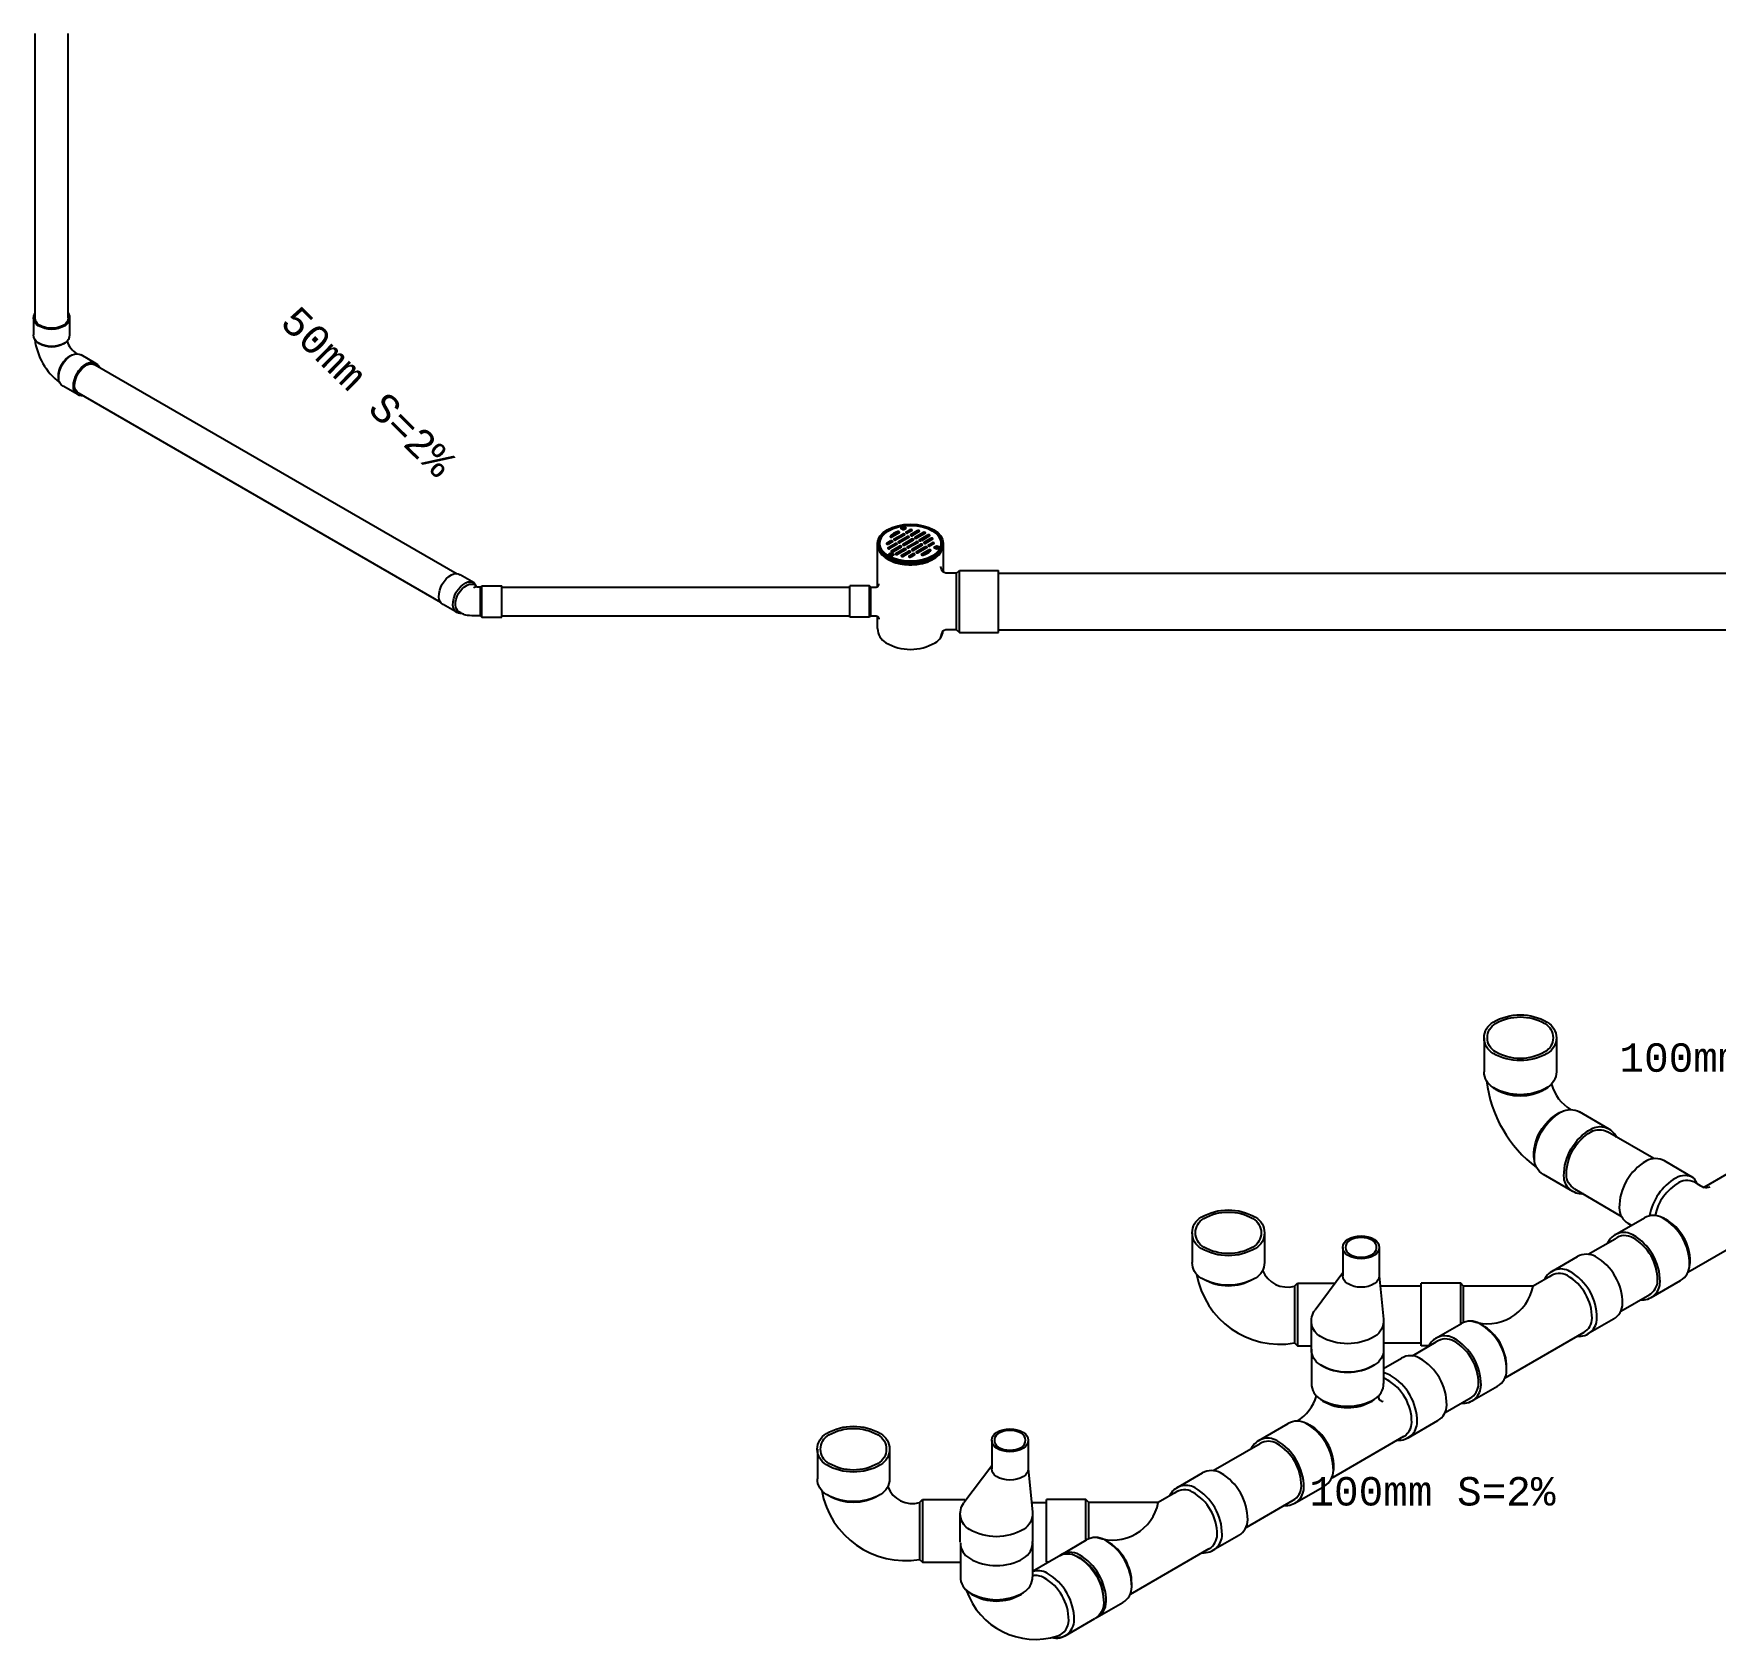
# Model space of a CAD drawing. Header units: millimetres. Extents: x 1309 to 1708, y 884 to 1242.
# Drawn here: x 1549.499 to 1552.456, y 1198.016 to 1200.839 of the extents above; entities that cross this region are included whole.
import ezdxf
from ezdxf.enums import TextEntityAlignment as Align

# ---------------------------------------------------------------- set-up
doc = ezdxf.new("R2010")
doc.units = ezdxf.units.MM
doc.layers.add('IH', color=170, linetype='Continuous')
doc.styles.add('MONOTXT4', font='MONOTXT4.shx')

msp = doc.modelspace()

# ---------------------------------------------------------------- linework, layer by layer
for p, q in [((1549.50173, 1200.33943), (1549.50173, 1200.83943)), ((1549.55929, 1200.33943), (1549.55929, 1200.83943)), ((1549.49885, 1200.33943), (1549.49885, 1200.30952)), ((1549.56217, 1200.33943), (1549.56217, 1200.30952)), ((1549.60837, 1200.2594), (1549.58247, 1200.27435)), ((1549.60693, 1200.25691), (1550.24337, 1199.88973)), ((1549.57671, 1200.20457), (1549.55081, 1200.21952)), ((1549.57815, 1200.20706), (1550.21436, 1199.83948)), ((1550.98286, 1199.86676), (1550.98286, 1199.94433)), ((1550.27362, 1199.87359), (1550.24894, 1199.88784)), ((1551.12176, 1199.89034), (1551.11004, 1199.89034)), ((1551.12176, 1199.89034), (1551.12677, 1199.8953)), ((1551.12176, 1199.79116), (1551.12176, 1199.89034)), ((1551.12677, 1199.7862), (1551.12677, 1199.8953)), ((1551.12677, 1199.8953), (1551.19549, 1199.8953)), ((1551.19549, 1199.7862), (1551.19549, 1199.8953)), ((1551.19549, 1199.89034), (1553.68658, 1199.89034)), ((1550.27362, 1199.87359), (1550.27594, 1199.87022)), ((1550.28465, 1199.86588), (1550.28249, 1199.86588)), ((1550.28465, 1199.86588), (1550.28719, 1199.86839)), ((1550.28465, 1199.81562), (1550.28465, 1199.86588)), ((1550.28719, 1199.81311), (1550.28719, 1199.86839)), ((1550.28719, 1199.86839), (1550.32201, 1199.86839)), ((1550.32201, 1199.81311), (1550.32201, 1199.86839)), ((1550.32201, 1199.86588), (1550.93386, 1199.86588)), ((1550.93386, 1199.81325), (1550.93386, 1199.86825)), ((1550.9685, 1199.86825), (1550.93386, 1199.86825)), ((1550.97103, 1199.86575), (1550.9685, 1199.86825)), ((1550.9685, 1199.81325), (1550.9685, 1199.86825)), ((1550.97103, 1199.86575), (1550.97694, 1199.86575)), ((1550.97103, 1199.81575), (1550.97103, 1199.86575)), ((1550.24346, 1199.82135), (1550.21878, 1199.8356)), ((1550.28465, 1199.81562), (1550.27391, 1199.81562)), ((1550.28465, 1199.81562), (1550.28719, 1199.81311)), ((1550.28719, 1199.81311), (1550.32201, 1199.81311)), ((1550.32201, 1199.81562), (1550.93386, 1199.81562)), ((1550.9685, 1199.81325), (1550.93386, 1199.81325)), ((1550.97103, 1199.81575), (1550.9685, 1199.81325)), ((1550.97103, 1199.81575), (1550.97694, 1199.81575)), ((1550.98286, 1199.79326), (1550.98286, 1199.81474)), ((1551.12176, 1199.79116), (1551.11004, 1199.79116)), ((1551.12176, 1199.79116), (1551.12677, 1199.7862)), ((1551.12677, 1199.7862), (1551.19549, 1199.7862)), ((1551.19549, 1199.79116), (1553.31096, 1199.79116)), ((1552.04917, 1199.07361), (1552.04917, 1199.01361)), ((1552.17619, 1199.07361), (1552.17619, 1199.01361)), ((1552.26888, 1198.91306), (1552.21692, 1198.94306)), ((1552.34729, 1198.86101), (1552.26599, 1198.90806)), ((1552.41812, 1198.8269), (1552.36616, 1198.8569)), ((1552.20537, 1198.80306), (1552.15341, 1198.83306)), ((1552.41812, 1198.8269), (1552.42316, 1198.81711)), ((1552.47618, 1198.83384), (1552.43544, 1198.81032)), ((1552.20826, 1198.80806), (1552.29057, 1198.75935)), ((1552.27916, 1198.72676), (1552.33112, 1198.75676)), ((1552.30834, 1198.74361), (1552.30265, 1198.7469)), ((1552.53391, 1198.73384), (1552.40755, 1198.66089)), ((1551.53592, 1198.73057), (1551.53592, 1198.67857)), ((1551.66293, 1198.73057), (1551.66293, 1198.67857)), ((1551.80104, 1198.70495), (1551.80104, 1198.65495)), ((1551.86455, 1198.70495), (1551.86455, 1198.65495)), ((1552.23228, 1198.69282), (1552.27931, 1198.71997)), ((1552.16822, 1198.66272), (1552.21325, 1198.68872)), ((1551.80104, 1198.66025), (1551.75184, 1198.59478)), ((1551.86455, 1198.65495), (1551.87233, 1198.57893)), ((1552.16977, 1198.65673), (1552.13538, 1198.63687)), ((1552.34267, 1198.61676), (1552.39463, 1198.64676)), ((1551.7158, 1198.63687), (1551.72086, 1198.64187)), ((1551.7158, 1198.63687), (1551.7158, 1198.53687)), ((1551.72086, 1198.64187), (1551.78723, 1198.64187)), ((1551.72086, 1198.64187), (1551.72086, 1198.53187)), ((1551.93869, 1198.63687), (1551.8664, 1198.63687)), ((1551.93869, 1198.53187), (1551.93869, 1198.64187)), ((1552.00797, 1198.64187), (1551.93869, 1198.64187)), ((1552.00797, 1198.5702), (1552.00797, 1198.64187)), ((1552.01302, 1198.63687), (1552.00797, 1198.64187)), ((1552.13538, 1198.63687), (1552.01302, 1198.63687)), ((1552.01302, 1198.57282), (1552.01302, 1198.63687)), ((1552.28968, 1198.59285), (1552.3404, 1198.62213)), ((1551.74547, 1198.5257), (1551.74547, 1198.5757)), ((1551.87249, 1198.5757), (1551.87249, 1198.5257)), ((1551.96435, 1198.54502), (1552.00939, 1198.57102)), ((1552.27676, 1198.57872), (1552.23172, 1198.55272)), ((1551.7158, 1198.53687), (1551.72086, 1198.53187)), ((1551.72086, 1198.53187), (1551.74547, 1198.53187)), ((1551.87249, 1198.53687), (1551.93869, 1198.53687)), ((1551.92297, 1198.51434), (1551.96501, 1198.53859)), ((1551.9519, 1198.53187), (1551.93869, 1198.53187)), ((1552.22451, 1198.55522), (1552.08582, 1198.47515)), ((1551.74547, 1198.5257), (1551.74547, 1198.4657)), ((1551.87249, 1198.5257), (1551.87249, 1198.4657)), ((1551.87249, 1198.492), (1551.90407, 1198.51023)), ((1551.98051, 1198.41436), (1552.02653, 1198.44094)), ((1552.02786, 1198.43502), (1552.0729, 1198.46102)), ((1551.65278, 1198.36515), (1551.70474, 1198.39515)), ((1551.91562, 1198.37023), (1551.96758, 1198.40023)), ((1550.8768, 1198.35006), (1550.8768, 1198.29806)), ((1551.00381, 1198.35006), (1551.00381, 1198.29806)), ((1551.18375, 1198.36571), (1551.18375, 1198.31571)), ((1551.24726, 1198.36571), (1551.24726, 1198.31571)), ((1551.57284, 1198.31234), (1551.65567, 1198.36015)), ((1551.90754, 1198.37223), (1551.78118, 1198.29928)), ((1551.18375, 1198.32101), (1551.13455, 1198.25554)), ((1551.24726, 1198.31571), (1551.25504, 1198.2397)), ((1551.5091, 1198.28221), (1551.55413, 1198.30821)), ((1551.05668, 1198.25636), (1551.06174, 1198.26136)), ((1551.06174, 1198.26136), (1551.13639, 1198.26136)), ((1551.06174, 1198.26136), (1551.06174, 1198.15136)), ((1551.13714, 1198.25899), (1551.13639, 1198.26136)), ((1551.27957, 1198.15136), (1551.27957, 1198.26136)), ((1551.34886, 1198.26136), (1551.27957, 1198.26136)), ((1551.34886, 1198.18969), (1551.34886, 1198.26136)), ((1551.35391, 1198.25636), (1551.34886, 1198.26136)), ((1551.51065, 1198.27621), (1551.47626, 1198.25636)), ((1551.71629, 1198.25515), (1551.76825, 1198.28515)), ((1551.05668, 1198.25636), (1551.05668, 1198.15636)), ((1551.12818, 1198.18646), (1551.12818, 1198.23646)), ((1551.25333, 1198.25636), (1551.27957, 1198.25636)), ((1551.2552, 1198.23646), (1551.2552, 1198.18646)), ((1551.47626, 1198.25636), (1551.35391, 1198.25636)), ((1551.35391, 1198.19231), (1551.35391, 1198.25636)), ((1551.63056, 1198.21233), (1551.7134, 1198.26015)), ((1551.12824, 1198.18567), (1551.12824, 1198.12567)), ((1551.25526, 1198.18567), (1551.25526, 1198.12567)), ((1551.30524, 1198.16451), (1551.35027, 1198.19051)), ((1551.56539, 1198.17471), (1551.4267, 1198.09464)), ((1551.61764, 1198.19821), (1551.57261, 1198.17221)), ((1551.05668, 1198.15636), (1551.06174, 1198.15136)), ((1551.06174, 1198.15136), (1551.12824, 1198.15136)), ((1551.25526, 1198.13567), (1551.30096, 1198.16206)), ((1551.28243, 1198.15136), (1551.27957, 1198.15136)), ((1551.36875, 1198.05451), (1551.41378, 1198.08051)), ((1551.3125, 1198.02206), (1551.36447, 1198.05206))]:
    msp.add_line(p, q)
at = {"extrusion": (0, 0.816497, 0.57735)}
for p, q in [((1550.99909, 1199.94339), (1551.00565, 1199.94718)), ((1551.02104, 1199.9617), (1551.00798, 1199.95415)), ((1551.01187, 1199.95077), (1551.0269, 1199.95945)), ((1551.0269, 1199.95806), (1551.01187, 1199.94938)), ((1551.02992, 1199.95771), (1551.01489, 1199.94903)), ((1551.0197, 1199.94625), (1551.03473, 1199.95493)), ((1551.03473, 1199.95354), (1551.0197, 1199.94486)), ((1551.03775, 1199.95319), (1551.02272, 1199.94451)), ((1551.02418, 1199.96946), (1551.03174, 1199.97063)), ((1551.03211, 1199.96985), (1551.02454, 1199.96868)), ((1551.02559, 1199.96776), (1551.0249, 1199.96833)), ((1551.02753, 1199.94173), (1551.04257, 1199.95041)), ((1551.04257, 1199.94902), (1551.02753, 1199.94034)), ((1551.04558, 1199.94867), (1551.03055, 1199.93999)), ((1551.0307, 1199.96776), (1551.03139, 1199.96833)), ((1551.03313, 1199.96305), (1551.03968, 1199.96683)), ((1551.03968, 1199.96544), (1551.03313, 1199.96166)), ((1551.03313, 1199.96166), (1551.03313, 1199.96305)), ((1551.0427, 1199.96509), (1551.03614, 1199.96131)), ((1551.03968, 1199.96544), (1551.03968, 1199.96683)), ((1551.04096, 1199.95853), (1551.05294, 1199.96545)), ((1551.05294, 1199.96406), (1551.04096, 1199.95714)), ((1551.05596, 1199.96371), (1551.04398, 1199.95679)), ((1551.04879, 1199.95401), (1551.0631, 1199.96228)), ((1551.0631, 1199.96089), (1551.04879, 1199.95262)), ((1551.06612, 1199.96053), (1551.05181, 1199.95227)), ((1551.05664, 1199.94948), (1551.07096, 1199.95774)), ((1551.07096, 1199.95635), (1551.05664, 1199.94809)), ((1551.07397, 1199.956), (1551.05966, 1199.94774)), ((1551.06448, 1199.94496), (1551.07646, 1199.95188)), ((1551.07646, 1199.95049), (1551.06448, 1199.94357)), ((1551.07948, 1199.95014), (1551.06749, 1199.94322)), ((1550.98283, 1199.94326), (1550.98283, 1199.94181)), ((1550.98619, 1199.94152), (1550.98619, 1199.94291)), ((1550.98624, 1199.94152), (1550.98624, 1199.94291)), ((1551.00565, 1199.94579), (1550.99909, 1199.942)), ((1551.00149, 1199.93573), (1551.01348, 1199.94266)), ((1551.01348, 1199.94127), (1551.00149, 1199.93434)), ((1551.00866, 1199.94543), (1551.00211, 1199.94165)), ((1551.00887, 1199.92134), (1551.00333, 1199.92454)), ((1551.00405, 1199.92133), (1551.00335, 1199.9219)), ((1551.00433, 1199.92511), (1551.00986, 1199.92192)), ((1551.0165, 1199.94092), (1551.00451, 1199.93399)), ((1551.00505, 1199.92369), (1551.00914, 1199.92133)), ((1551.007, 1199.92987), (1551.02131, 1199.93814)), ((1551.02131, 1199.93675), (1551.007, 1199.92848)), ((1551.02433, 1199.9364), (1551.01002, 1199.92813)), ((1551.01485, 1199.92534), (1551.02916, 1199.9336)), ((1551.02916, 1199.93221), (1551.01485, 1199.92395)), ((1551.03218, 1199.93186), (1551.01787, 1199.9236)), ((1551.02501, 1199.92216), (1551.037, 1199.92908)), ((1551.037, 1199.92769), (1551.02501, 1199.92077)), ((1551.04001, 1199.92734), (1551.02803, 1199.92042)), ((1551.03539, 1199.9372), (1551.05042, 1199.94588)), ((1551.05042, 1199.94449), (1551.03539, 1199.93581)), ((1551.03828, 1199.92078), (1551.04483, 1199.92456)), ((1551.04483, 1199.92317), (1551.03828, 1199.91939)), ((1551.05344, 1199.94414), (1551.03841, 1199.93546)), ((1551.04785, 1199.92282), (1551.04129, 1199.91904)), ((1551.04322, 1199.93268), (1551.05825, 1199.94136)), ((1551.05825, 1199.93997), (1551.04322, 1199.93129)), ((1551.06127, 1199.93962), (1551.04624, 1199.93094)), ((1551.05105, 1199.92816), (1551.06608, 1199.93684)), ((1551.06608, 1199.93545), (1551.05105, 1199.92677)), ((1551.0691, 1199.9351), (1551.05407, 1199.92642)), ((1551.06003, 1199.92411), (1551.0731, 1199.93166)), ((1551.0731, 1199.93027), (1551.06003, 1199.92272)), ((1551.07231, 1199.94044), (1551.07886, 1199.94422)), ((1551.07886, 1199.94283), (1551.07231, 1199.93905)), ((1551.08188, 1199.94248), (1551.07532, 1199.9387)), ((1551.08445, 1199.93377), (1551.08376, 1199.93434)), ((1551.08531, 1199.93359), (1551.08734, 1199.93796)), ((1551.08569, 1199.9334), (1551.08707, 1199.93637)), ((1551.0887, 1199.93775), (1551.08667, 1199.93338)), ((1551.08956, 1199.93377), (1551.09025, 1199.93434)), ((1551.09488, 1199.94152), (1551.09488, 1199.94291)), ((1551.09493, 1199.94152), (1551.09493, 1199.94291)), ((1551.09832, 1199.9425), (1551.09832, 1199.89232)), ((1551.09833, 1199.94326), (1551.09833, 1199.94181))]:
    msp.add_line(p, q, dxfattribs=at)
for points in [[(1549.55929, 1200.34853, -0.4405148), (1549.55425, 1200.32572, -0.2679492), (1549.50677, 1200.32572, -0.4405148), (1549.50173, 1200.34853, -0.4405148)], [(1549.55929, 1200.33943, -0.2679492), (1549.55209, 1200.32697, -0.2679492), (1549.50893, 1200.32697, -0.2679492), (1549.50173, 1200.33943, -0.2679492)], [(1549.56217, 1200.30952, -0.2679492), (1549.55425, 1200.29581, -0.2679492), (1549.50677, 1200.29581, -0.2679492), (1549.49885, 1200.30952, -0.2679492)], [(1549.55497, 1200.29625, -0.0630698), (1549.55209, 1200.29407, -0.2679492), (1549.50893, 1200.29407, -0.0630698), (1549.50605, 1200.29625, -0.0630698)], [(1549.54292, 1200.23239, -0.0630698), (1549.54247, 1200.23597, -0.2679492), (1549.56405, 1200.27336, -0.0630698), (1549.56739, 1200.27476, -0.0630698)], [(1549.55081, 1200.21952, -0.2679492), (1549.5429, 1200.23323, -0.2679492), (1549.56664, 1200.27435, -0.2679492), (1549.58247, 1200.27435, -0.2679492)], [(1549.58603, 1200.20251, -0.4404189), (1549.5688, 1200.21828, -0.2679492), (1549.59254, 1200.2594, -0.4404189), (1549.61481, 1200.25236)], [(1549.57815, 1200.20706, -0.2679492), (1549.57096, 1200.21952, -0.2679492), (1549.59254, 1200.25691, -0.2679492), (1549.60693, 1200.25691)], [(1550.21878, 1199.8356, -0.2679492), (1550.21124, 1199.84866, -0.2679492), (1550.23386, 1199.88784, -0.2679492), (1550.24894, 1199.88784, -0.2679492)], [(1550.25214, 1199.81937, -0.4365783), (1550.23592, 1199.83441, -0.2679492), (1550.25854, 1199.87359, -0.2679492), (1550.27362, 1199.87359)], [(1550.24647, 1199.82249, -0.2310747), (1550.24044, 1199.83417, -0.2679492), (1550.26101, 1199.86979, -0.1944925), (1550.27594, 1199.87022)], [(1550.98286, 1199.79326, 0.2679492), (1550.9973, 1199.76826, 0.2679492), (1551.0839, 1199.76826, 0.2282751), (1551.09801, 1199.78896, 0.2765985)], [(1552.17619, 1199.01361, -0.2679492), (1552.16031, 1198.98611, -0.2679492), (1552.06505, 1198.98611, -0.2679492), (1552.04917, 1199.01361, -0.2679492)], [(1552.16176, 1198.987, -0.0630698), (1552.15598, 1198.98261, -0.2679492), (1552.06938, 1198.98261, -0.0630698), (1552.0636, 1198.987, -0.0630698)], [(1552.13758, 1198.85887, -0.0630698), (1552.13667, 1198.86606, -0.2679492), (1552.17997, 1198.94106, -0.0630698), (1552.18666, 1198.94387, -0.0630698)], [(1552.15341, 1198.83306, -0.2679492), (1552.13753, 1198.86056, -0.2679492), (1552.18517, 1198.94306, -0.2679492), (1552.21692, 1198.94306, -0.2679492)], [(1552.22373, 1198.79891, -0.4373104), (1552.1895, 1198.83056, -0.2679492), (1552.23713, 1198.91306, -0.4408198), (1552.28182, 1198.8989, -0.4408198)], [(1552.20826, 1198.80806, -0.2679492), (1552.19383, 1198.83306, -0.2679492), (1552.23713, 1198.90806, -0.2682227), (1552.26602, 1198.90805, -0.2682227)], [(1551.66293, 1198.67857, -0.2679492), (1551.64706, 1198.65107, -0.2679492), (1551.55179, 1198.65107, -0.2679492), (1551.53592, 1198.67857)], [(1552.27676, 1198.57872, 0.2679492), (1552.29263, 1198.60622, 0.2679492), (1552.245, 1198.68872, 0.2679492), (1552.21325, 1198.68872, 0.2679492)], [(1551.64423, 1198.6495, -0.0153813), (1551.64273, 1198.64857, -0.2679492), (1551.55612, 1198.64857, -0.0153813), (1551.55461, 1198.6495, -0.0153813)], [(1551.86455, 1198.65495, -0.2679492), (1551.85661, 1198.6412, -0.2679492), (1551.80898, 1198.6412, -0.2679492), (1551.80104, 1198.65495, -0.2679492)], [(1552.21303, 1198.54859, 0.4405148), (1552.2476, 1198.58022, 0.2679492), (1552.19997, 1198.66272, 0.443679), (1552.15515, 1198.64829, 0.443679)], [(1552.22451, 1198.55522, 0.2679492), (1552.23894, 1198.58022, 0.2679492), (1552.19564, 1198.65522, 0.2993449), (1552.16397, 1198.65338, 0.2993449)], [(1551.87233, 1198.57893, -0.2954486), (1551.85661, 1198.5482, -0.2679492), (1551.76135, 1198.5482, -0.4500663), (1551.75184, 1198.59478, -0.4500663)], [(1552.0729, 1198.46102, 0.2679492), (1552.08877, 1198.48852, 0.2679492), (1552.04114, 1198.57102, 0.2679492), (1552.00939, 1198.57102, 0.2679492)], [(1552.08872, 1198.49175, 0.0153813), (1552.08877, 1198.49352, 0.2679492), (1552.04547, 1198.56852, 0.0153813), (1552.04391, 1198.56936)], [(1552.00914, 1198.43089, 0.4407775), (1552.04374, 1198.46252, 0.2679492), (1551.99611, 1198.54502, 0.4424033), (1551.95134, 1198.53071)], [(1551.96435, 1198.54502, 0.1559657), (1551.95134, 1198.53071, 0.1559657)], [(1552.02413, 1198.43955, 0.2769124), (1552.03941, 1198.46502, 0.2679492), (1551.99611, 1198.54002, 0.2926774), (1551.96501, 1198.53859)], [(1551.87249, 1198.5257, -0.2679492), (1551.85661, 1198.4982, -0.2679492), (1551.76135, 1198.4982, -0.2679492), (1551.74547, 1198.5257, -0.2679492)], [(1552.00914, 1198.43089, 0.1545724), (1552.02786, 1198.43502)], [(1551.00381, 1198.29806, -0.2679492), (1550.98794, 1198.27056, -0.2679492), (1550.89267, 1198.27056, -0.2679492), (1550.8768, 1198.29806)], [(1551.24726, 1198.31571, -0.2679492), (1551.23932, 1198.30196, -0.2679492), (1551.19169, 1198.30196, -0.2679492), (1551.18375, 1198.31571, -0.2679492)], [(1551.61764, 1198.19821, 0.2679492), (1551.63352, 1198.22571, 0.2679492), (1551.58589, 1198.30821, 0.2679492), (1551.55413, 1198.30821, 0.2679492)], [(1550.98511, 1198.26899, -0.0153813), (1550.98361, 1198.26806, -0.2679492), (1550.897, 1198.26806, -0.0153813), (1550.89549, 1198.26899, -0.0153813)], [(1551.55391, 1198.16808, 0.4405148), (1551.58849, 1198.19971, 0.2679492), (1551.54085, 1198.28221, 0.443679), (1551.49603, 1198.26777, 0.443679)], [(1551.56539, 1198.17471, 0.2679492), (1551.57982, 1198.19971, 0.2679492), (1551.53652, 1198.27471, 0.2993449), (1551.50485, 1198.27286, 0.2993449)], [(1551.25504, 1198.2397, -0.2954486), (1551.23932, 1198.20896, -0.2679492), (1551.14406, 1198.20896, -0.4500663), (1551.13455, 1198.25554, -0.4500663)], [(1551.12824, 1198.18567, 0.2679492), (1551.14412, 1198.15817, 0.2679492), (1551.23938, 1198.15817, 0.2846022), (1551.2552, 1198.18764)], [(1551.41378, 1198.08051, 0.2679492), (1551.42966, 1198.10801, 0.2679492), (1551.38202, 1198.19051, 0.2679492), (1551.35027, 1198.19051, 0.2679492)], [(1551.4296, 1198.11123, 0.0153813), (1551.42966, 1198.11301, 0.2679492), (1551.38635, 1198.18801, 0.0153813), (1551.38479, 1198.18885)], [(1551.30096, 1198.16206, -0.2679492), (1551.33271, 1198.16206, -0.2679492), (1551.38034, 1198.07956, -0.2679492), (1551.36447, 1198.05206, -0.2679492)], [(1551.36646, 1198.05331, 0.2898656), (1551.38462, 1198.08201, 0.2679492), (1551.33699, 1198.16451, 0.2879168), (1551.30324, 1198.16326, 0.2879168)], [(1551.30524, 1198.16451, 0.0185375), (1551.30324, 1198.16326, 0.0185375)], [(1551.38027, 1198.08332, 0.0102834), (1551.38029, 1198.08451, 0.2679492), (1551.33699, 1198.15951, 0.0084582), (1551.33614, 1198.15998)], [(1551.12824, 1198.12567, 0.2679492), (1551.14412, 1198.09817, 0.2679492), (1551.23938, 1198.09817, 0.2679492), (1551.25526, 1198.12567, 0.2679492)], [(1551.28865, 1198.01882, 0.4907357), (1551.32838, 1198.04956, 0.2679492), (1551.28075, 1198.13206, 0.2108162), (1551.25526, 1198.13482)], [(1551.29945, 1198.02179, 0.3194174), (1551.31885, 1198.04906, 0.2679492), (1551.27555, 1198.12406, 0.1840259), (1551.25526, 1198.12732)], [(1551.14268, 1198.09906, 0.0630698), (1551.14845, 1198.09467, 0.2679492), (1551.23505, 1198.09467, 0.0630698), (1551.24083, 1198.09906, 0.0630698)], [(1551.36646, 1198.05331, 0.0203368), (1551.36875, 1198.05451)], [(1551.3125, 1198.02206, -0.1814465), (1551.29049, 1198.0184, -0.1814465)]]:
    msp.add_lwpolyline(points, format="xyb")
for points in [[(1552.16031, 1199.10111, -0.5773503), (1552.16031, 1199.04611, -0.2679492), (1552.06505, 1199.04611, -0.5773503), (1552.06505, 1199.10111, -0.2679492)], [(1552.06938, 1199.09861, -0.2679492), (1552.15598, 1199.09861, -0.5773503), (1552.15598, 1199.04861, -0.2679492), (1552.06938, 1199.04861, -0.5773503)], [(1551.55179, 1198.70307, -0.5773503), (1551.55179, 1198.75807, -0.2679492), (1551.64706, 1198.75807, -0.5773503), (1551.64706, 1198.70307, -0.2679492)], [(1551.55612, 1198.70557, -0.5773503), (1551.55612, 1198.75557, -0.2679492), (1551.64273, 1198.75557, -0.5773503), (1551.64273, 1198.70557, -0.2679492)], [(1551.85661, 1198.7187, -0.5773503), (1551.85661, 1198.6912, -0.2679492), (1551.80898, 1198.6912, -0.5773503), (1551.80898, 1198.7187, -0.2679492)], [(1550.89267, 1198.32256, -0.5773503), (1550.89267, 1198.37756, -0.2679492), (1550.98794, 1198.37756, -0.5773503), (1550.98794, 1198.32256, -0.2679492)], [(1550.897, 1198.32506, -0.5773503), (1550.897, 1198.37506, -0.2679492), (1550.98361, 1198.37506, -0.5773503), (1550.98361, 1198.32506, -0.2679492)], [(1551.23932, 1198.37946, -0.5773503), (1551.23932, 1198.35196, -0.2679492), (1551.19169, 1198.35196, -0.5773503), (1551.19169, 1198.37946, -0.2679492)]]:
    msp.add_lwpolyline(points, format="xyb", close=True)
for centre, radius, start, end in [((1549.61192, 1200.31508), 0.11176, 186.92551, 233.08362), ((1549.59539, 1200.30961), 0.03913, 196.29162, 237.84222), ((1552.276, 1199.02477), 0.22421, 186.92551, 233.08362), ((1552.24283, 1199.01378), 0.07851, 196.29162, 237.84222), ((1552.38203, 1198.7744), 0.09526, 120, 180), ((1552.35028, 1198.8294), 0.03175, 60, 120), ((1552.43399, 1198.7444), 0.09526, 120, 170.42315), ((1552.40224, 1198.7994), 0.03175, 60, 120), ((1552.40599, 1198.7939), 0.02887, 53.50349, 120), ((1552.43486, 1198.7439), 0.0866, 120, 168.69333), ((1552.31852, 1198.7744), 0.03175, 180, 240), ((1552.347, 1198.72926), 0.03175, 60, 120), ((1552.35364, 1198.72976), 0.02887, 60, 74.4354), ((1552.31524, 1198.67426), 0.09526, 360, 60), ((1552.32477, 1198.67976), 0.0866, 360, 60), ((1551.81909, 1198.70495), 0.01371, 120, 240), ((1551.8328, 1198.6812), 0.04114, 60, 120), ((1551.84651, 1198.70495), 0.01371, 300, 60), ((1552.29504, 1198.69926), 0.03175, 60, 155.67512), ((1552.29648, 1198.69676), 0.02887, 60, 126.50069), ((1552.26328, 1198.64426), 0.09526, 360, 60), ((1552.26761, 1198.64676), 0.0866, 360, 60), ((1551.8328, 1198.7287), 0.04114, 240, 300), ((1552.3825, 1198.67976), 0.02887, 345.5646, 0), ((1551.69035, 1198.68369), 0.149, 189.98169, 279.83533), ((1551.70309, 1198.68176), 0.04666, 201.56613, 285.80945), ((1552.32535, 1198.64676), 0.02887, 298.55718, 360), ((1552.37875, 1198.67426), 0.03175, 300, 360), ((1552.05498, 1198.65262), 0.08193, 251.08652, 348.91348), ((1552.32679, 1198.64426), 0.03175, 264.87449, 0), ((1551.80898, 1198.5807), 0.09526, 240, 300), ((1551.91995, 1198.48273), 0.03175, 60, 120), ((1551.88819, 1198.42773), 0.09526, 360, 60), ((1551.86799, 1198.45273), 0.03175, 60, 81.84382), ((1551.86423, 1198.44723), 0.02887, 60, 73.37783), ((1551.83537, 1198.39723), 0.0866, 360, 60), ((1551.83623, 1198.39773), 0.09526, 360, 60), ((1551.67883, 1198.46587), 0.07851, 302.15778, 343.70838), ((1551.77723, 1198.4657), 0.03175, 180, 240), ((1551.78012, 1198.4597), 0.02887, 225.5646, 240), ((1551.80898, 1198.5207), 0.09526, 240, 300), ((1551.83785, 1198.4597), 0.02887, 300, 314.4354), ((1551.84074, 1198.4657), 0.03175, 300, 0), ((1551.80898, 1198.5097), 0.0866, 240, 300), ((1551.9517, 1198.42773), 0.03175, 300, 0), ((1551.21551, 1198.34196), 0.04114, 60, 120), ((1551.72062, 1198.36765), 0.03175, 60, 120), ((1551.72726, 1198.36815), 0.02887, 60, 74.4354), ((1551.68887, 1198.31265), 0.09526, 360, 60), ((1551.69839, 1198.31815), 0.0866, 360, 60), ((1551.89974, 1198.39773), 0.03175, 264.9032, 0), ((1551.8931, 1198.39723), 0.02887, 300, 360), ((1551.2018, 1198.36571), 0.01371, 120, 240), ((1551.21551, 1198.38946), 0.04114, 240, 300), ((1551.22922, 1198.36571), 0.01371, 300, 60), ((1551.66866, 1198.33765), 0.03175, 60, 155.09457), ((1551.6701, 1198.33515), 0.02887, 60, 119.99777), ((1551.6369, 1198.28265), 0.09526, 360, 60), ((1551.64123, 1198.28515), 0.0866, 360, 60), ((1551.89974, 1198.39773), 0.03175, 264.9032, 300), ((1551.75237, 1198.31265), 0.03175, 300, 360), ((1551.75613, 1198.31815), 0.02887, 345.5646, 0), ((1551.03123, 1198.30317), 0.149, 189.98169, 279.83533), ((1551.04397, 1198.30125), 0.04666, 201.56613, 285.80945), ((1551.70041, 1198.28265), 0.03175, 264.90096, 0), ((1551.69897, 1198.28515), 0.02887, 299.99777, 360), ((1551.39586, 1198.27211), 0.08193, 251.08652, 348.91348), ((1551.2601, 1198.1441), 0.12849, 199.04473, 287.83559)]:
    msp.add_arc(centre, radius, start, end)
for centre, major_axis, start_param, end_param in [((1551.04058, 1199.94291), (0.05435, 0), 0.7853982, 3.7292114), ((1551.04058, 1199.94152), (0.05469, 0), 2.9778756, 3.1140091), ((1551.00671, 1199.9552), (-0.00221, 0), -0.4015876, 2.1822271), ((1551.04083, 1199.94274), (-0.04255, 0), -1.0148641, -0.555497), ((1551.04083, 1199.94135), (-0.04255, 0), -1.0148641, -0.5642594), ((1551.00716, 1199.94631), (0.00213, 0), -0.7851805, 2.3564121), ((1551.00716, 1199.94492), (0.00213, 0), 0.5994409, 2.3564121), ((1551.04058, 1199.93391), (0.04005, 0), 2.5863089, 2.6290024), ((1551.01338, 1199.9499), (0.00213, 0), 2.3564121, 5.4980048), ((1551.01338, 1199.94851), (0.00213, 0), 2.3564121, 2.5421518), ((1551.01924, 1199.96243), (-0.00221, 0), 2.5305971, 5.1144118), ((1551.01924, 1199.96104), (-0.00221, 0), -2.5647637, -1.1687735), ((1551.04058, 1199.93391), (0.04005, 0), 1.9439092, 2.1568434), ((1551.02121, 1199.94538), (0.00213, 0), 2.3564121, 5.4980048), ((1551.02814, 1199.96965), (0.00398, 0), 0.439199, 3.2259924), ((1551.02814, 1199.96965), (0.00398, 0), -2.7023937, 0.0843998), ((1551.02841, 1199.95858), (0.00213, 0), -0.7851805, 2.3564121), ((1551.02841, 1199.95719), (0.00213, 0), 0.5994409, 2.3564121), ((1551.03463, 1199.96218), (0.00213, 0), 2.3564121, 5.4980048), ((1551.03463, 1199.96079), (0.00213, 0), 2.3564121, 2.5421518), ((1551.03624, 1199.95406), (0.00213, 0), -0.7851805, 2.3564121), ((1551.03624, 1199.95267), (0.00213, 0), 0.5994409, 2.3564121), ((1551.04119, 1199.96596), (0.00213, 0), -0.7851805, 2.3564121), ((1551.04119, 1199.96457), (0.00213, 0), 0.5994409, 2.3564121), ((1551.04247, 1199.95766), (0.00213, 0), 2.3564121, 5.4980048), ((1551.04247, 1199.95627), (0.00213, 0), 2.3564121, 2.5421518), ((1551.04058, 1199.93391), (-0.04005, 0), 4.6212292, 4.70722), ((1551.04407, 1199.94954), (0.00213, 0), -0.7851805, 2.3564121), ((1551.04407, 1199.94815), (0.00213, 0), 0.5994409, 2.3564121), ((1551.0503, 1199.95314), (0.00213, 0), 2.3564121, 5.4980048), ((1551.0503, 1199.95175), (0.00213, 0), 2.3564121, 2.5421518), ((1551.05193, 1199.94501), (0.00213, 0), -0.7851805, 2.3564121), ((1551.04058, 1199.93391), (-0.03631, 0), 4.3393748, 4.4178937), ((1551.05445, 1199.96458), (0.00213, 0), -0.7851805, 2.3564121), ((1551.05445, 1199.96319), (0.00213, 0), 0.5994409, 2.3564121), ((1551.04058, 1199.93391), (-0.04005, 0), 4.2988504, 4.3685775), ((1551.05815, 1199.94861), (0.00213, 0), 2.3564121, 5.4980048), ((1551.05815, 1199.94722), (0.00213, 0), 2.3564121, 2.5421518), ((1551.04058, 1199.93391), (-0.03631, 0), 4.0220864, 4.0933425), ((1551.06461, 1199.96141), (0.00213, 0), -0.7851805, 2.3564121), ((1551.06461, 1199.96002), (0.00213, 0), 0.5994409, 2.3564121), ((1551.04058, 1199.93391), (-0.04005, 0), 4.0131937, 4.077687), ((1551.04058, 1199.93391), (-0.03631, 0), 3.7190755, 3.7871216), ((1551.07246, 1199.95687), (0.00213, 0), -0.7851805, 2.3564121), ((1551.07246, 1199.95548), (0.00213, 0), 0.5994409, 2.3564121), ((1551.04058, 1199.93391), (-0.04005, 0), 3.7387577, 3.800292), ((1551.04058, 1199.93391), (-0.04005, 0), 3.7354271, 3.7387577), ((1551.07797, 1199.95101), (0.00213, 0), -0.7851805, 2.3564121), ((1551.07797, 1199.94962), (0.00213, 0), 0.5994409, 2.3564121), ((1551.04058, 1199.94291), (0.05435, 0), -0.5876187, 0.7853982), ((1551.04058, 1199.94152), (0.05469, 0), 0.0275836, 0.163717), ((1551.04058, 1199.94181), (0.05775, 0), -3.1415927, 0), ((1551.04058, 1199.93822), (0.05673, 0), -3.030575, -0.1110176), ((1551.04058, 1199.94152), (0.05435, 0), -3.1415927, -3.0560517), ((1551.0006, 1199.94252), (0.00213, 0), 2.3564121, 5.4980048), ((1551.0006, 1199.94113), (0.00213, 0), 2.3564121, 2.5421518), ((1551.003, 1199.93486), (0.00213, 0), 2.3564121, 5.4980048), ((1551.003, 1199.93347), (0.00213, 0), 2.3564121, 2.5421518), ((1551.0066, 1199.92323), (-0.00398, 0), -0.6079986, 2.1787949), ((1551.04058, 1199.93391), (0.04005, 0), 2.6290024, 2.768915), ((1551.04058, 1199.93391), (-0.03631, 0), -0.1030485, 0.0014754), ((1551.0066, 1199.92323), (-0.00398, 0), 2.5335941, 5.3203875), ((1551.0066, 1199.92222), (-0.00297, 0), -1.0239973, -0.9658049), ((1551.00851, 1199.929), (0.00213, 0), 2.3564121, 5.4980048), ((1551.00851, 1199.92761), (0.00213, 0), 2.3564121, 2.5421518), ((1551.0066, 1199.92222), (-0.00297, 0), 2.5935714, 2.5947936), ((1551.01499, 1199.94179), (0.00213, 0), -0.7851805, 2.3564121), ((1551.01499, 1199.9404), (0.00213, 0), 0.5994409, 2.3564121), ((1551.01636, 1199.92447), (0.00213, 0), 2.3564121, 5.4980048), ((1551.01636, 1199.92308), (0.00213, 0), 2.3564121, 2.5421518), ((1551.02121, 1199.94399), (0.00213, 0), 2.3564121, 2.5421518), ((1551.02282, 1199.93727), (0.00213, 0), -0.7851805, 2.3564121), ((1551.02282, 1199.93588), (0.00213, 0), 0.5994409, 2.3564121), ((1551.02652, 1199.92129), (0.00213, 0), 2.3564121, 5.4980048), ((1551.02652, 1199.9199), (0.00213, 0), 2.3564121, 2.5421518), ((1551.02904, 1199.94086), (0.00213, 0), 2.3564121, 5.4980048), ((1551.02904, 1199.93947), (0.00213, 0), 2.3564121, 2.5421518), ((1551.03067, 1199.93273), (0.00213, 0), -0.7851805, 2.3564121), ((1551.03067, 1199.93134), (0.00213, 0), 0.5994409, 2.3564121), ((1551.0369, 1199.93633), (0.00213, 0), 2.3564121, 5.4980048), ((1551.0369, 1199.93494), (0.00213, 0), 2.3564121, 2.5421518), ((1551.0385, 1199.92821), (0.00213, 0), -0.7851805, 2.3564121), ((1551.0385, 1199.92682), (0.00213, 0), 0.5994409, 2.3564121), ((1551.03978, 1199.91991), (0.00213, 0), 2.3564121, 5.4980048), ((1551.03978, 1199.91852), (0.00213, 0), 2.3564121, 2.5421518), ((1551.04473, 1199.93181), (0.00213, 0), 2.3564121, 5.4980048), ((1551.04473, 1199.93042), (0.00213, 0), 2.3564121, 2.5421518), ((1551.04634, 1199.92369), (0.00213, 0), -0.7851805, 2.3564121), ((1551.04634, 1199.9223), (0.00213, 0), 0.5994409, 2.3564121), ((1551.05256, 1199.92729), (0.00213, 0), 2.3564121, 5.4980048), ((1551.05193, 1199.94362), (0.00213, 0), 0.5994409, 2.3564121), ((1551.05256, 1199.9259), (0.00213, 0), 2.3564121, 2.5421518), ((1551.05976, 1199.94049), (0.00213, 0), -0.7851805, 2.3564121), ((1551.05976, 1199.9391), (0.00213, 0), 0.5994409, 2.3564121), ((1551.06183, 1199.92338), (0.00221, 0), 2.5305971, 5.1144118), ((1551.06183, 1199.92199), (0.00221, 0), 2.5305971, 2.5647637), ((1551.04024, 1199.94307), (0.04255, 0), -1.0148641, -0.555497), ((1551.06598, 1199.94409), (0.00213, 0), 2.3564121, 5.4980048), ((1551.06598, 1199.9427), (0.00213, 0), 2.3564121, 2.5421518), ((1551.06759, 1199.93597), (0.00213, 0), -0.7851805, 2.3564121), ((1551.06759, 1199.93458), (0.00213, 0), 0.5994409, 2.3564121), ((1551.04058, 1199.93391), (-0.03631, 0), 3.7153631, 3.7190755), ((1551.07382, 1199.93957), (0.00213, 0), 2.3564121, 5.4980048), ((1551.07382, 1199.93818), (0.00213, 0), 2.3564121, 2.5421518), ((1551.07436, 1199.93062), (0.00221, 0), -0.4015876, 2.1822271), ((1551.07436, 1199.92923), (0.00221, 0), 0.5904082, 2.1822271), ((1551.04058, 1199.93391), (-0.03631, 0), 3.3858924, 3.4664483), ((1551.04069, 1199.93392), (0.03971, 0), 0.2966992, 0.3685397), ((1551.04058, 1199.93391), (-0.04005, 0), 3.4412058, 3.5123469), ((1551.08037, 1199.94335), (0.00213, 0), -0.7851805, 2.3564121), ((1551.08037, 1199.94196), (0.00213, 0), 0.5994409, 2.3564121), ((1551.08701, 1199.93567), (0.00398, 0), 1.4863965, 4.27319), ((1551.08701, 1199.93567), (0.00398, 0), -1.6551961, 1.1315973), ((1551.08701, 1199.93466), (0.00297, 0), 1.2247385, 1.5475961), ((1551.04058, 1199.94152), (0.05435, 0), -0.085541, 0)]:
    msp.add_ellipse(centre, major_axis=major_axis, ratio=0.5773503, start_param=start_param, end_param=end_param)
for centre, major_axis in [((1551.04058, 1199.94326), (0.05775, 0)), ((1551.04058, 1199.94326), (0.05469, 0)), ((1551.04054, 1199.94291), (0.05435, 0)), ((1551.02814, 1199.96971), (0.00423, 0)), ((1551.0066, 1199.92329), (-0.00423, 0)), ((1551.08701, 1199.93572), (-0.00465, 0)), ((1551.08701, 1199.93572), (0.00423, 0))]:
    msp.add_ellipse(centre, major_axis=major_axis, ratio=0.5773503)
for points, weights in [([(1551.02501, 1199.96875), (1551.02464, 1199.96906), (1551.02418, 1199.96946)], [1.00343723464, 1.0090372168, 1]), ([(1551.03174, 1199.97063), (1551.03128, 1199.97009), (1551.03092, 1199.96966)], [1, 1.0090372168, 1.00343723464]), ([(1551.00505, 1199.92369), (1551.00474, 1199.92429), (1551.00433, 1199.92511)], [1, 1.01115941484, 1]), ([(1551.00861, 1199.92114), (1551.00874, 1199.92123), (1551.00887, 1199.92134)], [1.00485219674, 1.00356493778, 1]), ([(1551.00986, 1199.92192), (1551.00945, 1199.92158), (1551.00914, 1199.92133)], [1, 1.01115941484, 1]), ([(1551.08539, 1199.93346), (1551.08535, 1199.93352), (1551.08531, 1199.93359)], [1.00424635184, 1.00285211983, 1]), ([(1551.08667, 1199.93338), (1551.0867, 1199.93333), (1551.08673, 1199.93329)], [1, 1.00214104282, 1.00346052566]), ([(1551.08734, 1199.93796), (1551.08719, 1199.93705), (1551.08707, 1199.93637)], [1, 1.01115941484, 1])]:
    msp.add_rational_spline(points, weights, degree=2)
for points in [[(1551.03516, 1199.96283), (1551.03519, 1199.9618), (1551.0352, 1199.9614), (1551.03517, 1199.96099)], [(1552.42316, 1198.81711), (1552.42727, 1198.81488), (1552.43139, 1198.81264), (1552.43544, 1198.81032)]]:
    msp.add_open_spline(points, degree=3)
for points, knots in [([(1551.0077, 1199.91153), (1551.01237, 1199.90962), (1551.01746, 1199.90813), (1551.02675, 1199.90635), (1551.03078, 1199.90586), (1551.03851, 1199.9054), (1551.04218, 1199.90539), (1551.04988, 1199.90581), (1551.05388, 1199.90628), (1551.06047, 1199.90749), (1551.06311, 1199.90811), (1551.06837, 1199.90961), (1551.07098, 1199.91051), (1551.07346, 1199.91153)], [0, 0, 0, 0, 0.7465754, 0.7465754, 1.2892303, 1.2892303, 1.7737362, 1.7737362, 2.3113837, 2.3113837, 2.6855339, 2.6855339, 3.0826861, 3.0826861, 3.0826861, 3.0826861]), ([(1550.28249, 1199.86588), (1550.27937, 1199.866), (1550.2776, 1199.86658), (1550.27631, 1199.86866), (1550.27601, 1199.86988), (1550.27594, 1199.87027)], [0.0032917988, 0.0032917988, 0.0032917988, 0.0032917988, 0.0061512218, 0.0090598348, 0.0099290432, 0.0099290432, 0.0099290432, 0.0099290432]), ([(1550.27391, 1199.81562), (1550.26067, 1199.81535), (1550.25215, 1199.81918), (1550.24782, 1199.82167), (1550.24647, 1199.82249)], [0.006761484, 0.006761484, 0.006761484, 0.006761484, 0.019099047, 0.02517183, 0.02517183, 0.02517183, 0.02517183]), ([(1552.44598, 1198.81112), (1552.44071, 1198.80988), (1552.44071, 1198.80988), (1552.43662, 1198.81007), (1552.43544, 1198.81032)], [0.0096446682, 0.0096446682, 0.0096446682, 0.0096446682, 0.0156467468, 0.0192738114, 0.0192738114, 0.0192738114, 0.0192738114])]:
    msp.add_open_spline(points, degree=3, knots=knots)
for points in [[(1551.11004, 1199.89034), (1551.09742, 1199.89304), (1551.09363, 1199.90251)], [(1550.27817, 1199.8666), (1550.27512, 1199.86622), (1550.272, 1199.86408)], [(1550.97694, 1199.86575), (1550.9833, 1199.86711), (1550.98521, 1199.87189)], [(1550.97694, 1199.81575), (1550.9833, 1199.81439), (1550.98521, 1199.80961)], [(1551.11004, 1199.79116), (1551.09742, 1199.78846), (1551.09363, 1199.77898)], [(1551.87145, 1198.43315), (1551.86541, 1198.4371), (1551.86378, 1198.44385)]]:
    msp.add_spline(points, degree=3)

# ---------------------------------------------------------------- texts
at = {"layer": 'IH', "color": 2, "style": 'MONOTXT4'}
for s, rotation, p in [('50mm S=2%%%', 315.55101, (1550.08628, 1200.21035)), ('100mm S=2%%%', 359.99793, (1552.50355, 1199.03879)), ('100mm S=2%%%', 359.99793, (1551.95831, 1198.27603))]:
    msp.add_text(s, height=0.05, rotation=rotation, dxfattribs=at).set_placement(p, align=Align.MIDDLE)

doc.saveas('drawing.dxf')
